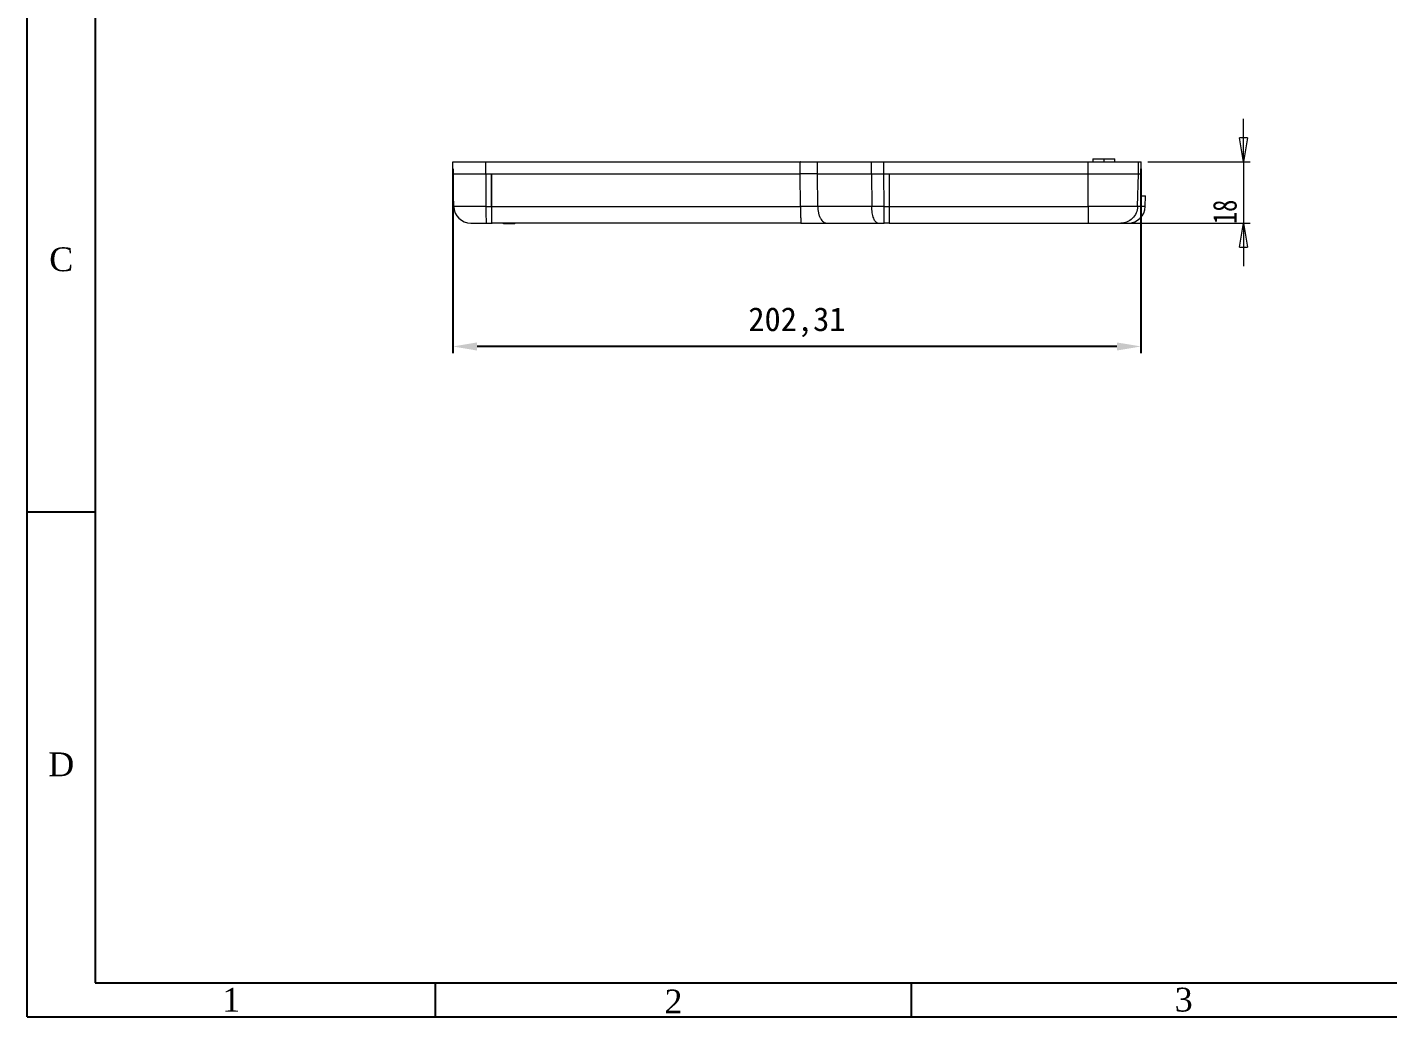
# Model space of a CAD drawing. Header units: millimetres. Extents: x 8 to 428, y 0 to 297.
# Drawn here: x 8 to 208, y 0.4 to 145.9 of the extents above; entities that cross this region are included whole.
import ezdxf

# ---------------------------------------------------------------- set-up
doc = ezdxf.new("R2010")
doc.units = ezdxf.units.MM
doc.header["$PDSIZE"] = -1
doc.styles.add('SLDTEXTSTYLE1', font='TXT', dxfattribs={"width": 0.75})
doc.dimstyles.new('ISO-25', dxfattribs={"dimtxt": 2.5, "dimasz": 2.5, "dimexe": 1.25, "dimexo": 0.625, "dimtad": 1, "dimtxsty": 'Standard', "dimcen": 2.5, "dimadec": 0, "dimazin": 0, "dimtfac": 1, "dimtmove": 0, "dimatfit": 3, "dimfxl": 1, "dimarcsym": 0})
doc.dimstyles.new('SLDDIMSTYLE2', dxfattribs={"dimtxt": 3.5, "dimasz": 3.556, "dimexe": 0, "dimexo": 0.0625, "dimgap": 0.875, "dimtad": 1, "dimlfac": 2, "dimrnd": 1e-09, "dimzin": 12, "dimdsep": 46, "dimtxsty": 'SLDTEXTSTYLE1', "dimblk1": 'CLOSED', "dimblk2": 'CLOSED', "dimsah": 1, "dimcen": 0.09, "dimadec": 0, "dimazin": 3, "dimtfac": 1, "dimtmove": 0, "dimatfit": 0, "dimldrblk": 'CLOSED', "dimfxl": 1, "dimfrac": 2, "dimtolj": 1, "dimtzin": 12, "dimarcsym": 0})

# ---------------------------------------------------------------- blocks, each defined once
blk = doc.blocks.new('_CLOSED')
at = {"color": 0, "linetype": 'ByBlock', "lineweight": -2}
for p, q in [((-1, 0.166667), (0, 0)), ((-1, 0.166667), (-1, -0.166667)), ((0, 0), (-1, -0.166667)), ((0, 0), (-1, 0))]:
    blk.add_line(p, q, dxfattribs=at)
blk = doc.blocks.new('_D_10')
at = {"color": 7, "linetype": 'Continuous', "lineweight": 0}
for p, q in [((186.77, 126.07), (186.77, 132.42)), ((172.7, 126.07), (187.77, 126.07)), ((186.77, 126.07), (186.77, 117.07)), ((164.92, 117.07), (187.77, 117.07)), ((186.77, 117.07), (186.77, 110.72))]:
    blk.add_line(p, q, dxfattribs=at)
at = {"color": 7, "linetype": 'Continuous', "lineweight": 0, "xscale": 3.556, "yscale": 3.556}
for p, rotation in [((186.77, 126.07, 0.05), 270.0000000000004), ((186.77, 117.07, 0.05), 90.0000000000004)]:
    blk.add_blockref('_CLOSED', p, dxfattribs=dict(at, rotation=rotation))
at = {"color": 7, "linetype": 'Continuous', "lineweight": 0, "insert": (182.26, 116.94, 0.05), "char_height": 3.5, "attachment_point": 1, "rotation": 90, "style": 'SLDTEXTSTYLE1'}
blk.add_mtext('18', dxfattribs=at)
blk = doc.blocks.new('*D20')
at = {"color": 0, "lineweight": -2}
for p, q in [((70.55, 125.07), (70.55, 97.93)), ((171.7, 125.07), (171.7, 97.93)), ((168.15, 98.93), (74.1, 98.93))]:
    blk.add_line(p, q, dxfattribs=at)
at = {"color": 0}
for points in [[(74.1, 99.52), (74.1, 98.33), (70.55, 98.93)], [(168.15, 99.52), (168.15, 98.33), (171.7, 98.93)]]:
    blk.add_solid(points, dxfattribs=at)
at = {"layer": 'Defpoints', "color": 0}
for p in [(70.55, 126.07), (171.7, 126.07), (70.55, 98.93)]:
    blk.add_point(p, dxfattribs=at)
at = {"color": 0, "insert": (121.12, 102.49), "char_height": 3.5, "attachment_point": 5}
blk.add_mtext('202,31', dxfattribs=at)

msp = doc.modelspace()

# ---------------------------------------------------------------- linework, layer by layer
at = {"color": 7, "linetype": 'Continuous'}
for p, q in [((7.9759, 0.3505), (7.9759, 297.3505)), ((17.9759, 5.3505), (422.9759, 5.3505)), ((7.9759, 0.3505), (427.9759, 0.3505))]:
    msp.add_line(p, q, dxfattribs=at)
for p, q in [((17.9759, 292.3505), (17.9759, 5.3505)), ((7.9759, 74.6005), (17.9759, 74.6005)), ((67.9759, 0.3505), (67.9759, 5.3505)), ((137.9759, 0.3505), (137.9759, 5.3505))]:
    msp.add_line(p, q)
at = {"color": 7, "linetype": 'Continuous', "lineweight": 15}
for p, q in [((70.5453, 124.3179), (70.5453, 126.0679)), ((70.5453, 126.0679), (75.4051, 126.0679)), ((75.4051, 124.3179), (75.4051, 126.0679)), ((75.4051, 126.0679), (76.2471, 126.0679)), ((76.2471, 126.0679), (121.6215, 126.0679)), ((121.6215, 124.3179), (121.6215, 126.0679)), ((121.6368, 126.0679), (121.6215, 126.0679)), ((124.1362, 124.3179), (124.1362, 126.0679)), ((124.1362, 126.0679), (132.1079, 126.0679)), ((132.1079, 124.3179), (132.1079, 126.0679)), ((133.9201, 126.0679), (133.9115, 126.0679)), ((133.9201, 124.3179), (133.9201, 126.0679)), ((133.9201, 126.0679), (163.9208, 126.0679)), ((163.9208, 124.3179), (163.9208, 126.0679)), ((163.9208, 126.0679), (171.3186, 126.0679)), ((164.6245, 126.5179), (164.6205, 126.0679)), ((164.6245, 126.5179), (166.2495, 126.5179)), ((166.2495, 126.5179), (167.8745, 126.5179)), ((167.8784, 126.0679), (167.8745, 126.5179)), ((171.3186, 124.3179), (171.3186, 126.0679)), ((171.3186, 126.0679), (171.7015, 126.0679)), ((70.5453, 124.3179), (75.4051, 124.3179)), ((70.6714, 119.5025), (70.5453, 124.3179)), ((75.4051, 124.3179), (76.2495, 124.3179)), ((75.4051, 124.3179), (75.4075, 119.5025)), ((76.2447, 124.3179), (76.2447, 119.5025)), ((76.2447, 124.3179), (121.6215, 124.3179)), ((76.2495, 119.5025), (76.2495, 124.3179)), ((124.1362, 124.3179), (121.6215, 124.3179)), ((121.6582, 119.5025), (121.6215, 124.3179)), ((124.1755, 119.5025), (124.1362, 124.3179)), ((124.1362, 124.3179), (132.1079, 124.3179)), ((132.1079, 124.3179), (133.9201, 124.3179)), ((132.1079, 124.3179), (132.1291, 119.5025)), ((133.9201, 124.3179), (134.7495, 124.3179)), ((133.9438, 119.5025), (133.9201, 124.3179)), ((134.7495, 124.3179), (163.9208, 124.3179)), ((134.7495, 119.5025), (134.7495, 124.3179)), ((163.9208, 124.3179), (171.3186, 124.3179)), ((163.9208, 119.5025), (163.9208, 124.3179)), ((171.1934, 119.5025), (171.3186, 124.3179)), ((171.3186, 124.3179), (171.7077, 124.3179)), ((171.7704, 121.0679), (172.3685, 121.0679)), ((172.3276, 119.5025), (172.3685, 121.0679)), ((75.4075, 119.5025), (70.6714, 119.5025)), ((75.4075, 119.5025), (76.2495, 119.5025)), ((76.2447, 119.5025), (76.7447, 119.5025)), ((76.7447, 119.5025), (121.6582, 119.5025)), ((132.1291, 119.5025), (124.1755, 119.5025)), ((133.9438, 119.5025), (134.7495, 119.5025)), ((134.7495, 117.1058), (134.7495, 119.5025)), ((134.7495, 119.5025), (163.9208, 119.5025)), ((134.7495, 117.0985), (134.7495, 119.5025)), ((171.1934, 119.5025), (163.9208, 119.5025)), ((163.9208, 119.5025), (163.9208, 117.0679)), ((75.4551, 117.0679), (76.3308, 117.0679)), ((76.2569, 117.1123), (76.2485, 117.1173)), ((121.7058, 117.0679), (76.3308, 117.0679)), ((77.4995, 117.0679), (77.5233, 117.0679)), ((77.9995, 116.9679), (77.9995, 117.0679)), ((78.8995, 116.9679), (77.9995, 116.9679)), ((78.8995, 117.0679), (78.8995, 116.9679)), ((79.2995, 116.9679), (78.8995, 116.9679)), ((79.2995, 117.0679), (79.2995, 116.9679)), ((79.6495, 116.9679), (79.2995, 116.9679)), ((79.6495, 116.9679), (79.6495, 117.0679)), ((134.6871, 117.0679), (133.9438, 117.0679)), ((134.6871, 117.0679), (163.9208, 117.0679))]:
    msp.add_line(p, q, dxfattribs=at)
at = {"color": 8, "linetype": 'Continuous', "lineweight": 15}
for p, q in [((166.2495, 126.5179), (166.2495, 126.0679)), ((172.3276, 119.5025), (171.1934, 119.5025))]:
    msp.add_line(p, q, dxfattribs=at)
at = {"color": 7, "linetype": 'Continuous', "lineweight": 15, "flags": 128}
msp.add_lwpolyline([(171.7077, 124.3179), (171.6846, 123.3086), (171.6665, 122.5156)], dxfattribs=at)
at = {"color": 7, "linetype": 'Continuous', "lineweight": 15}
for centre, radius, start, end in [((73.1705, 119.5679), 2.5, 181.5, 270), ((107.1067, 118.9044), 31.7048, 178.919178, 183.320741), ((169.8284, 119.5679), 2.5, 270, 358.5)]:
    msp.add_arc(centre, radius, start, end, dxfattribs=at)
msp.add_ellipse((22.4995, -303.4759), major_axis=(0, 4294.1257), ratio=0.03492077, start_param=4.81217754, end_param=4.81258712, dxfattribs=at)
for points, knots in [([(121.6215, 126.0679), (122.0664, 126.0679), (122.5003, 126.0679), (123.1349, 126.0679), (123.3448, 126.0679), (123.7502, 126.0679), (123.9464, 126.0679), (124.1362, 126.0679)], [0, 0, 0, 0, 0.5, 0.5, 0.75, 0.75, 1, 1, 1, 1]), ([(132.1079, 126.0679), (132.3993, 126.0679), (132.6961, 126.0679), (133.3002, 126.0679), (133.6074, 126.0679), (133.9201, 126.0679)], [0, 0, 0, 0, 0.5, 0.5, 1, 1, 1, 1]), ([(171.6665, 122.5156), (171.6643, 122.4187), (171.6631, 122.3237), (171.6624, 122.1373), (171.6631, 122.045), (171.6662, 121.8691), (171.6687, 121.7859), (171.6753, 121.629), (171.6795, 121.5547), (171.6894, 121.4218), (171.695, 121.3624), (171.7075, 121.2577), (171.7145, 121.2129), (171.7364, 121.1057), (171.7531, 121.0679), (171.7704, 121.0679)], [0, 0, 0, 0, 0.125, 0.125, 0.25, 0.25, 0.375, 0.375, 0.5, 0.5, 0.625, 0.625, 0.75, 0.75, 1, 1, 1, 1]), ([(76.2447, 119.5025), (76.2447, 119.4645), (76.2447, 119.3878), (76.2447, 119.2719), (76.2447, 119.1545), (76.2447, 119.0358), (76.2446, 118.9161), (76.2446, 118.7958), (76.2447, 118.6754), (76.2447, 118.5552), (76.2447, 118.4357), (76.2448, 118.3174), (76.2449, 118.2008), (76.245, 118.0865), (76.2452, 117.975), (76.2454, 117.8669), (76.2456, 117.7628), (76.2459, 117.6634), (76.2462, 117.5693), (76.2465, 117.4812), (76.2468, 117.3997), (76.2472, 117.3256), (76.2475, 117.2593), (76.2479, 117.202), (76.2482, 117.1531), (76.2484, 117.1293), (76.2485, 117.1173)], [0, 0, 0, 0, 0.03390316, 0.06848128, 0.1037344, 0.13966253, 0.17626569, 0.21354391, 0.2514972, 0.29012558, 0.32942906, 0.36940766, 0.41006138, 0.45139024, 0.49339425, 0.53607341, 0.57942774, 0.62345725, 0.66816192, 0.71354179, 0.75959683, 0.80632708, 0.85373251, 0.90181314, 0.95056897, 1, 1, 1, 1]), ([(76.2495, 119.5025), (76.2495, 119.2397), (76.2495, 118.9623), (76.2495, 118.4245), (76.2495, 118.1649), (76.2495, 117.7154), (76.2495, 117.5263), (76.2495, 117.246), (76.2495, 117.1546), (76.2495, 117.1078)], [0, 0, 0, 0, 0.25, 0.25, 0.5, 0.5, 0.75, 0.75, 1, 1, 1, 1]), ([(124.1755, 119.5025), (123.7955, 119.5009), (123.3939, 119.5001), (122.7587, 119.5001), (122.5406, 119.5003), (122.1017, 119.5011), (121.881, 119.5017), (121.6582, 119.5025)], [0, 0, 0, 0, 0.5, 0.5, 0.75, 0.75, 1, 1, 1, 1]), ([(121.6582, 119.5025), (121.6583, 119.2118), (121.6595, 118.9004), (121.6631, 118.4504), (121.6646, 118.3036), (121.6681, 118.026), (121.6702, 117.8954), (121.6748, 117.659), (121.6774, 117.5532), (121.6828, 117.3724), (121.6856, 117.2972), (121.6943, 117.1202), (121.7002, 117.0679), (121.7058, 117.0679)], [0, 0, 0, 0, 0.25, 0.25, 0.375, 0.375, 0.5, 0.5, 0.625, 0.625, 0.75, 0.75, 1, 1, 1, 1]), ([(124.1755, 119.5025), (124.1755, 119.5009), (124.1756, 119.4979), (124.1756, 119.4934), (124.1757, 119.4866), (124.176, 119.4706), (124.1767, 119.4387), (124.1787, 119.3743), (124.1814, 119.3186), (124.1882, 119.2066), (124.1945, 119.1311), (124.2194, 118.9035), (124.244, 118.7504), (124.3098, 118.4504), (124.3511, 118.3036), (124.4495, 118.026), (124.5065, 117.8954), (124.6334, 117.659), (124.7031, 117.5532), (124.8507, 117.3724), (124.9285, 117.2972), (125.087, 117.1792), (125.1677, 117.1363), (125.2872, 117.0946), (125.3268, 117.0844), (125.3855, 117.0744), (125.4147, 117.0707), (125.4484, 117.0686), (125.4651, 117.0681), (125.4735, 117.068), (125.477, 117.0679), (125.4794, 117.0679), (125.4809, 117.0679), (125.4818, 117.0679)], [0, 0, 0, 0, 0.00195313, 0.00195313, 0.00390625, 0.0078125, 0.015625, 0.03125, 0.0625, 0.0625, 0.125, 0.125, 0.25, 0.25, 0.375, 0.375, 0.5, 0.5, 0.625, 0.625, 0.75, 0.75, 0.875, 0.875, 0.9375, 0.9375, 0.96875, 0.984375, 0.9921875, 0.99609375, 0.99804688, 0.99804688, 1, 1, 1, 1]), ([(133.9438, 119.5025), (133.6311, 119.5017), (133.3226, 119.5013), (132.7185, 119.5013), (132.4205, 119.5017), (132.1291, 119.5025)], [0, 0, 0, 0, 0.5, 0.5, 1, 1, 1, 1]), ([(133.0364, 117.0679), (132.9309, 117.0679), (132.8173, 117.1202), (132.6522, 117.2972), (132.5981, 117.3724), (132.4956, 117.5532), (132.4471, 117.659), (132.359, 117.8954), (132.3194, 118.026), (132.2511, 118.3036), (132.2224, 118.4504), (132.1538, 118.9004), (132.1319, 119.2118), (132.1291, 119.5025)], [0, 0, 0, 0, 0.25, 0.25, 0.375, 0.375, 0.5, 0.5, 0.625, 0.625, 0.75, 0.75, 1, 1, 1, 1]), ([(133.9438, 117.0679), (133.9438, 117.0679), (133.9438, 117.1202), (133.9438, 117.2972), (133.9438, 117.3724), (133.9438, 117.5532), (133.9438, 117.659), (133.9438, 117.8954), (133.9438, 118.026), (133.9438, 118.3036), (133.9438, 118.4504), (133.9438, 118.9004), (133.9438, 119.2118), (133.9438, 119.5025)], [0, 0, 0, 0, 0.25, 0.25, 0.375, 0.375, 0.5, 0.5, 0.625, 0.625, 0.75, 0.75, 1, 1, 1, 1]), ([(171.1934, 119.5025), (171.1851, 119.1808), (171.1143, 118.8609), (170.8584, 118.2712), (170.6732, 118.0017), (170.2157, 117.5526), (169.9435, 117.3732), (169.3518, 117.1308), (169.0326, 117.0679), (168.7132, 117.0679)], [0, 0, 0, 0, 0.25, 0.25, 0.5, 0.5, 0.75, 0.75, 1, 1, 1, 1]), ([(73.1705, 117.0679), (73.1705, 117.0679), (73.2297, 117.0679), (73.4575, 117.0679), (73.6261, 117.0679), (74.048, 117.0679), (74.301, 117.0679), (74.8542, 117.0679), (75.154, 117.0679), (75.4551, 117.0679)], [0, 0, 0, 0, 0.25, 0.25, 0.5, 0.5, 0.75, 0.75, 1, 1, 1, 1]), ([(76.2495, 117.1078), (76.2495, 117.0942), (76.2562, 117.0843), (76.2832, 117.0711), (76.3036, 117.0679), (76.3308, 117.0679)], [0, 0, 0, 0, 0.5, 0.5, 1, 1, 1, 1]), ([(121.7058, 117.0679), (122.0398, 117.0679), (122.3713, 117.0679), (123.0292, 117.0679), (123.3566, 117.0679), (124.3092, 117.0679), (124.9121, 117.0679), (125.4818, 117.0679)], [0, 0, 0, 0, 0.25, 0.25, 0.5, 0.5, 1, 1, 1, 1]), ([(163.9208, 117.0679), (164.5034, 117.0679), (165.0858, 117.0679), (166.1754, 117.0679), (166.6824, 117.0679), (167.5554, 117.0679), (167.9212, 117.0679), (168.4644, 117.0679), (168.6417, 117.0679), (168.7132, 117.0679)], [0, 0, 0, 0, 0.25, 0.25, 0.5, 0.5, 0.75, 0.75, 1, 1, 1, 1])]:
    msp.add_open_spline(points, degree=3, knots=knots, dxfattribs=at)
for points in [[(125.4818, 117.0679), (127.8818, 117.0679), (130.4134, 117.0679), (133.0364, 117.0679)], [(133.0364, 117.0679), (133.3282, 117.0679), (133.6307, 117.0679), (133.9438, 117.0679)], [(134.7495, 117.1058), (134.7495, 117.0799), (134.729, 117.0679), (134.6871, 117.0679)], [(134.6871, 117.0679), (134.7289, 117.0679), (134.7495, 117.0776), (134.7495, 117.0985)], [(168.7132, 117.0679), (169.4557, 117.0679), (169.8284, 117.0679), (169.8284, 117.0679)]]:
    msp.add_open_spline(points, degree=3, dxfattribs=at)

# ---------------------------------------------------------------- texts
at = {"char_height": 3.5, "attachment_point": 5}
for s, insert, width in [('{\\Ftimesout|c134;C}', (12.9759, 111.7255), 10), ('{\\Ftimesout|c134;D}', (12.9759, 37.4755), 10), ('{\\Ftimesout|c0;1}', (37.9759, 2.8505), 60), ('{\\Ftimesout|c0;2}', (102.9759, 2.6005), 70), ('{\\Ftimesout|c134;3}', (177.9759, 2.8505), 80)]:
    msp.add_mtext(s, dxfattribs=dict(at, insert=insert, width=width))

# ---------------------------------------------------------------- dimensions: what is measured, and where the dimension line sits
at = {"color": 7, "linetype": 'Continuous', "lineweight": 0}
dim = msp.add_linear_dim(base=(186.7734, 117.0679), p1=(171.7015, 126.0679), p2=(163.9208, 117.0679), angle=90, dimstyle='SLDDIMSTYLE2', dxfattribs=at)
dim.commit()
dim.dimension.update_dxf_attribs({"geometry": '_D_10', "text_midpoint": (186.7734, 120.946), "dimtype": 160})
dim = msp.add_linear_dim(base=(70.5453, 98.9266), p1=(171.7015, 126.0679), p2=(70.5453, 126.0679), dimstyle='ISO-25', override={"dimtxt": 3.5, "dimasz": 3.556, "dimexe": 1, "dimexo": 1, "dimgap": 1.524, "dimtih": 1, "dimtoh": 1, "dimlfac": 2, "dimzin": 0, "dimadec": 2, "dimtzin": 0})
dim.commit()
dim.dimension.update_dxf_attribs({"geometry": '*D20', "text_midpoint": (121.1234, 102.4923)})

doc.saveas('drawing.dxf')
